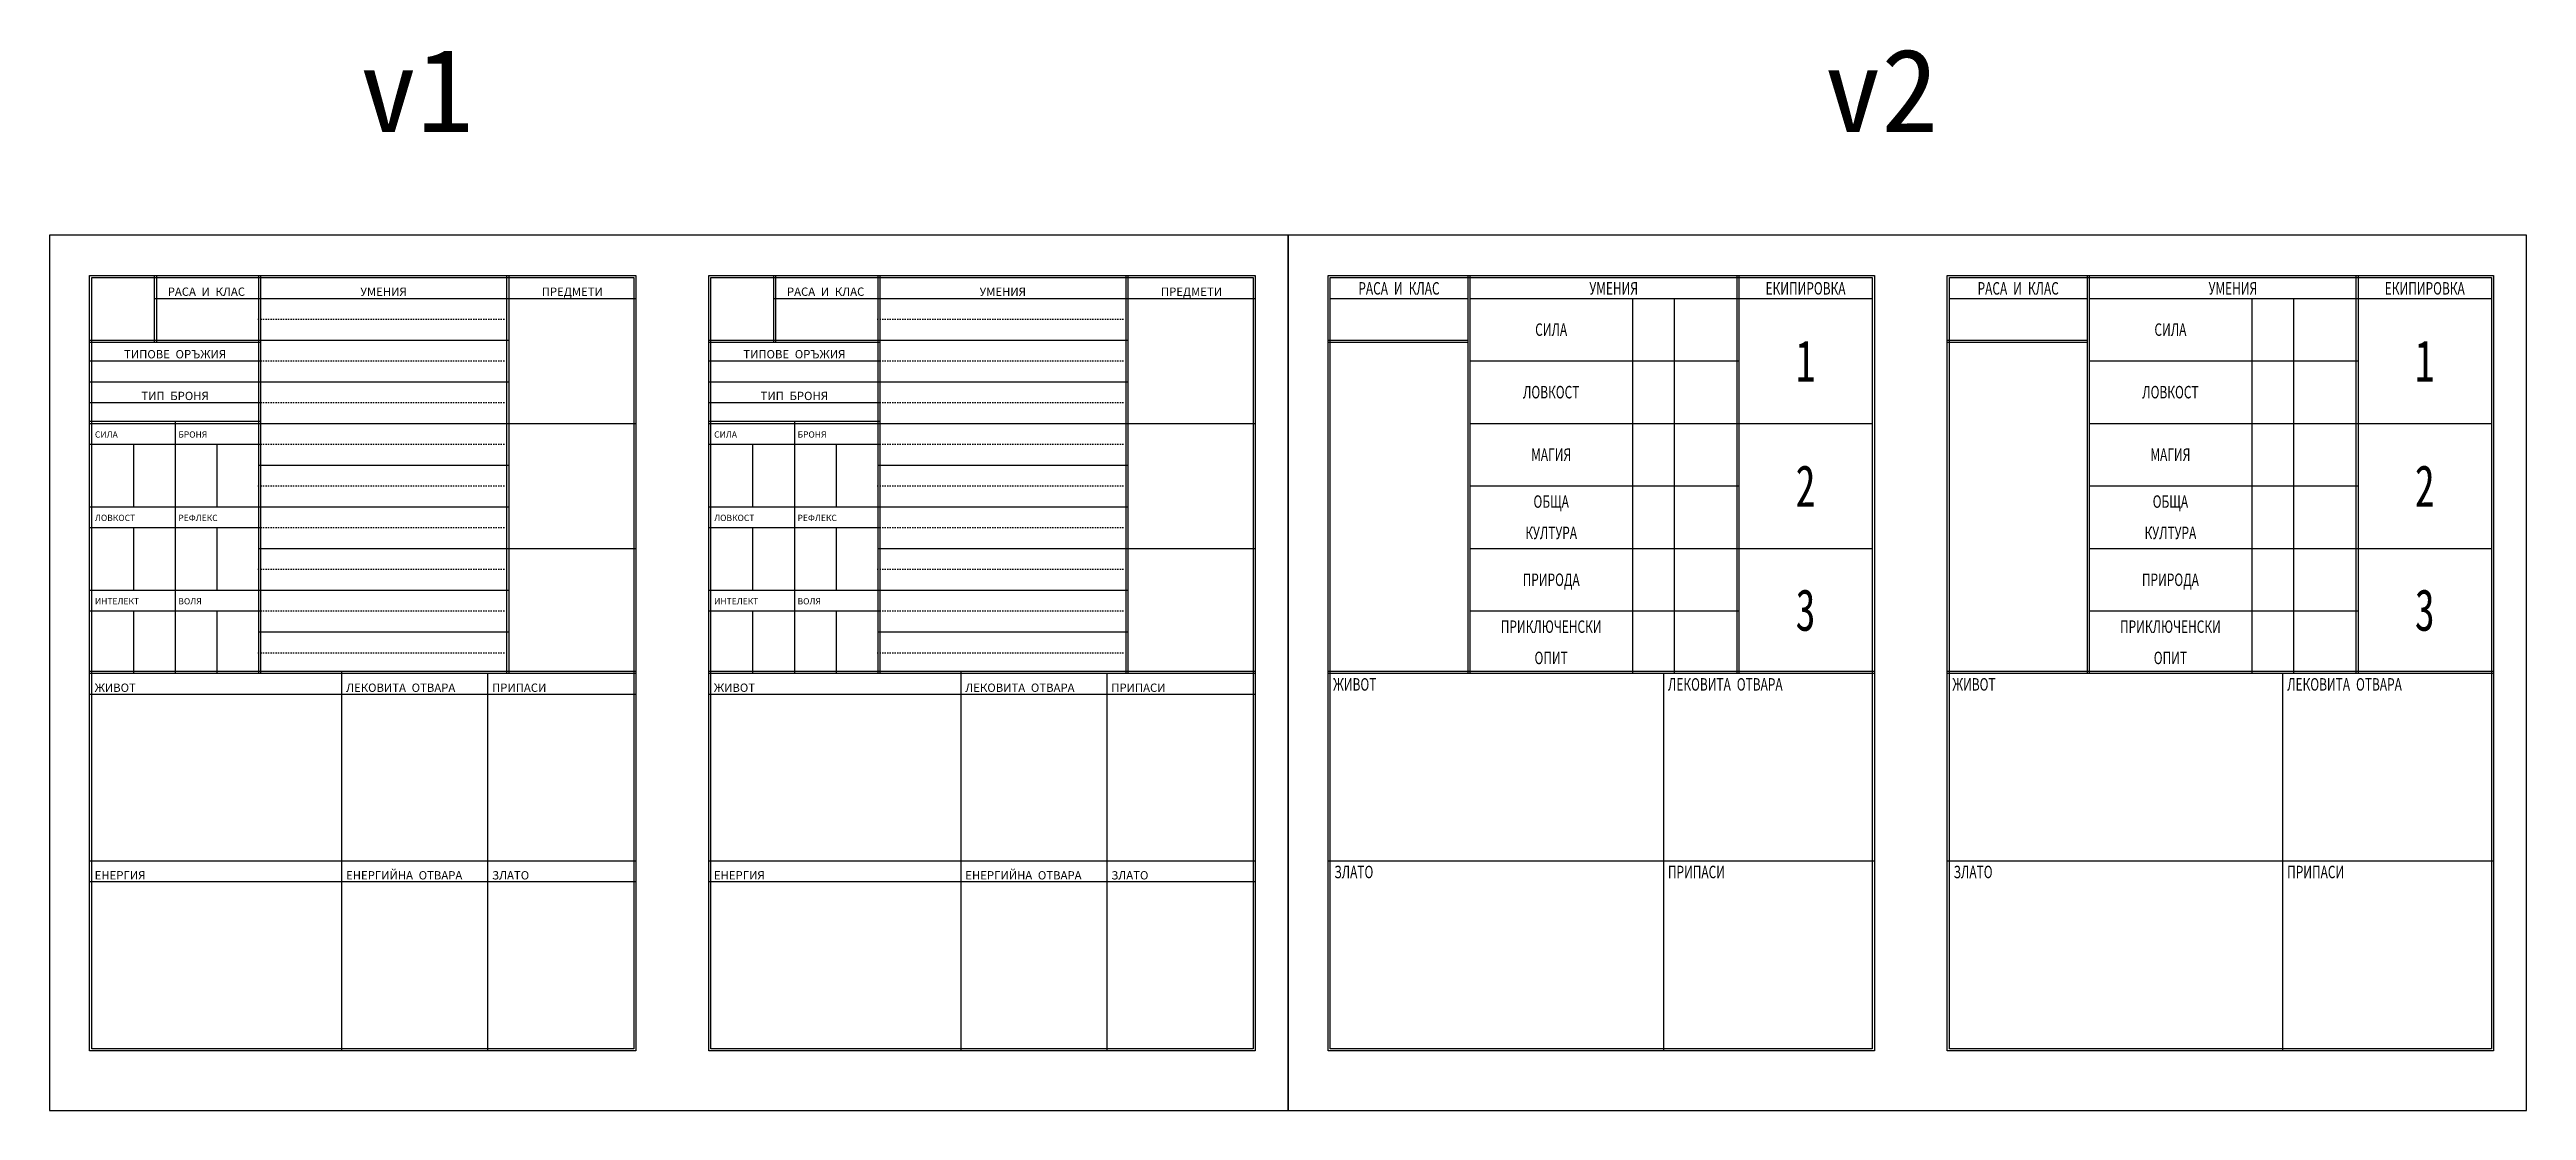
# Model space of a CAD drawing. Header units: feet. Extents: x 10 to 604, y 12 to 267.
import ezdxf
from ezdxf.enums import TextEntityAlignment as Align

# ---------------------------------------------------------------- set-up
doc = ezdxf.new("R2010")
doc.units = ezdxf.units.FT
doc.header["$MEASUREMENT"] = 0
doc.linetypes.add('DOT', pattern=[0.25, 0, -0.25])
doc.layers.add('dotted', color=7, linetype='DOT')
doc.styles.get("Standard").update_dxf_attribs({"font": '@MS Mincho.ttf', "width": 0.7, "height": 3})

msp = doc.modelspace()

# ---------------------------------------------------------------- linework, layer by layer
for points in [[(10.2, 12.27), (307.2, 12.27), (307.2, 222.27), (10.2, 222.27)], [(307.2, 12.27), (604.2, 12.27), (604.2, 222.27), (307.2, 222.27)], [(19.81, 212.58), (150.81, 212.58), (150.81, 26.58), (19.81, 26.58)], [(20.31, 212.08), (150.31, 212.08), (150.31, 27.08), (20.31, 27.08)], [(168.31, 212.58), (299.31, 212.58), (299.31, 26.58), (168.31, 26.58)], [(168.81, 212.08), (298.81, 212.08), (298.81, 27.08), (168.81, 27.08)], [(316.81, 212.58), (447.81, 212.58), (447.81, 26.58), (316.81, 26.58)], [(317.31, 212.08), (447.31, 212.08), (447.31, 27.08), (317.31, 27.08)], [(465.31, 212.58), (596.31, 212.58), (596.31, 26.58), (465.31, 26.58)], [(465.81, 212.08), (595.81, 212.08), (595.81, 27.08), (465.81, 27.08)]]:
    msp.add_lwpolyline(points, close=True)
for points in [[(35.31, 212.58), (35.31, 196.58)], [(35.81, 212.58), (35.81, 196.58)], [(60.31, 212.58), (60.31, 117.08)], [(60.81, 212.58), (60.81, 117.08)], [(119.81, 212.58), (119.81, 117.08)], [(120.31, 212.58), (120.31, 117.08)], [(183.81, 212.58), (183.81, 196.58)], [(184.31, 212.58), (184.31, 196.58)], [(208.81, 212.58), (208.81, 117.08)], [(209.31, 212.58), (209.31, 117.08)], [(268.31, 212.58), (268.31, 117.08)], [(268.81, 212.58), (268.81, 117.08)], [(350.31, 212.58), (350.31, 117.08)], [(350.81, 212.58), (350.81, 117.08)], [(414.81, 212.58), (414.81, 117.08)], [(415.31, 212.58), (415.31, 117.08)], [(498.81, 212.58), (498.81, 117.08)], [(499.31, 212.58), (499.31, 117.08)], [(563.31, 212.58), (563.31, 117.08)], [(563.81, 212.58), (563.81, 117.08)], [(35.31, 207.08), (60.31, 207.08)], [(60.31, 207.08), (120.31, 207.08)], [(120.31, 207.08), (150.81, 207.08)], [(183.81, 207.08), (208.81, 207.08)], [(208.81, 207.08), (268.81, 207.08)], [(268.81, 207.08), (299.31, 207.08)], [(317.31, 207.08), (350.31, 207.08)], [(350.81, 207.08), (415.31, 207.08)], [(389.81, 207.08), (389.81, 117.08)], [(399.81, 207.08), (399.81, 117.08)], [(415.31, 207.08), (447.31, 207.08)], [(465.81, 207.08), (498.81, 207.08)], [(499.31, 207.08), (563.81, 207.08)], [(538.31, 207.08), (538.31, 117.08)], [(548.31, 207.08), (548.31, 117.08)], [(563.81, 207.08), (595.81, 207.08)], [(19.81, 197.08), (35.31, 197.08)], [(19.81, 196.58), (35.31, 196.58)], [(35.31, 197.08), (60.81, 197.08)], [(35.31, 196.58), (60.81, 196.58)], [(60.31, 197.08), (120.31, 197.08)], [(168.31, 197.08), (183.81, 197.08)], [(168.31, 196.58), (183.81, 196.58)], [(183.81, 197.08), (209.31, 197.08)], [(183.81, 196.58), (209.31, 196.58)], [(208.81, 197.08), (268.81, 197.08)], [(316.81, 197.08), (332.31, 197.08)], [(316.81, 196.58), (332.31, 196.58)], [(332.31, 197.08), (350.31, 197.08)], [(332.31, 196.58), (350.31, 196.58)], [(465.31, 197.08), (480.81, 197.08)], [(465.31, 196.58), (480.81, 196.58)], [(480.81, 197.08), (498.81, 197.08)], [(480.81, 196.58), (498.81, 196.58)], [(19.81, 192.08), (60.81, 192.08)], [(168.31, 192.08), (209.31, 192.08)], [(350.81, 192.08), (415.31, 192.08)], [(499.31, 192.08), (563.81, 192.08)], [(19.81, 187.08), (60.81, 187.08)], [(60.31, 187.08), (120.31, 187.08)], [(168.31, 187.08), (209.31, 187.08)], [(208.81, 187.08), (268.81, 187.08)], [(19.81, 182.08), (60.81, 182.08)], [(168.31, 182.08), (209.31, 182.08)], [(19.81, 177.58), (60.81, 177.58)], [(19.81, 177.08), (60.31, 177.08)], [(40.31, 177.58), (40.31, 117.08)], [(60.31, 177.08), (120.31, 177.08)], [(120.31, 177.08), (150.81, 177.08)], [(168.31, 177.58), (209.31, 177.58)], [(168.31, 177.08), (208.81, 177.08)], [(188.81, 177.58), (188.81, 117.08)], [(208.81, 177.08), (268.81, 177.08)], [(268.81, 177.08), (299.31, 177.08)], [(350.81, 177.08), (415.31, 177.08)], [(415.31, 177.08), (447.31, 177.08)], [(499.31, 177.08), (563.81, 177.08)], [(563.81, 177.08), (595.81, 177.08)], [(19.81, 172.08), (60.81, 172.08)], [(30.31, 172.08), (30.31, 157.08)], [(50.31, 172.08), (50.31, 157.08)], [(60.31, 167.08), (120.31, 167.08)], [(168.31, 172.08), (209.31, 172.08)], [(178.81, 172.08), (178.81, 157.08)], [(198.81, 172.08), (198.81, 157.08)], [(208.81, 167.08), (268.81, 167.08)], [(350.81, 162.08), (415.31, 162.08)], [(499.31, 162.08), (563.81, 162.08)], [(19.81, 157.08), (60.81, 157.08)], [(60.31, 157.08), (120.31, 157.08)], [(168.31, 157.08), (209.31, 157.08)], [(208.81, 157.08), (268.81, 157.08)], [(19.81, 152.08), (60.81, 152.08)], [(30.31, 152.08), (30.31, 137.08)], [(50.31, 152.08), (50.31, 137.08)], [(168.31, 152.08), (209.31, 152.08)], [(178.81, 152.08), (178.81, 137.08)], [(198.81, 152.08), (198.81, 137.08)], [(60.31, 147.08), (120.31, 147.08)], [(120.31, 147.08), (150.81, 147.08)], [(208.81, 147.08), (268.81, 147.08)], [(268.81, 147.08), (299.31, 147.08)], [(350.81, 147.08), (415.31, 147.08)], [(415.31, 147.08), (447.31, 147.08)], [(499.31, 147.08), (563.81, 147.08)], [(563.81, 147.08), (595.81, 147.08)], [(19.81, 137.08), (60.81, 137.08)], [(60.31, 137.08), (120.31, 137.08)], [(168.31, 137.08), (209.31, 137.08)], [(208.81, 137.08), (268.81, 137.08)], [(19.81, 132.08), (60.81, 132.08)], [(30.31, 132.08), (30.31, 117.08)], [(50.31, 132.08), (50.31, 117.08)], [(168.31, 132.08), (209.31, 132.08)], [(178.81, 132.08), (178.81, 117.08)], [(198.81, 132.08), (198.81, 117.08)], [(350.81, 132.08), (415.31, 132.08)], [(499.31, 132.08), (563.81, 132.08)], [(60.31, 127.08), (120.31, 127.08)], [(208.81, 127.08), (268.81, 127.08)], [(150.81, 117.58), (19.81, 117.58)], [(150.81, 117.08), (19.81, 117.08)], [(80.31, 26.58), (80.31, 117.58)], [(115.31, 26.58), (115.31, 117.08)], [(299.31, 117.58), (168.31, 117.58)], [(299.31, 117.08), (168.31, 117.08)], [(228.81, 26.58), (228.81, 117.58)], [(263.81, 26.58), (263.81, 117.08)], [(447.81, 117.58), (316.81, 117.58)], [(447.81, 117.08), (316.81, 117.08)], [(397.31, 26.58), (397.31, 117.08)], [(596.31, 117.58), (465.31, 117.58)], [(596.31, 117.08), (465.31, 117.08)], [(545.81, 26.58), (545.81, 117.08)], [(80.31, 112.08), (19.81, 112.08)], [(115.31, 112.08), (80.31, 112.08)], [(150.81, 112.08), (115.31, 112.08)], [(228.81, 112.08), (168.31, 112.08)], [(263.81, 112.08), (228.81, 112.08)], [(299.31, 112.08), (263.81, 112.08)], [(80.31, 72.08), (19.81, 72.08)], [(115.31, 72.08), (80.31, 72.08)], [(150.81, 72.08), (115.31, 72.08)], [(228.81, 72.08), (168.31, 72.08)], [(263.81, 72.08), (228.81, 72.08)], [(299.31, 72.08), (263.81, 72.08)], [(402.31, 72.08), (316.81, 72.08)], [(447.81, 72.08), (402.31, 72.08)], [(550.81, 72.08), (465.31, 72.08)], [(596.31, 72.08), (550.81, 72.08)], [(80.31, 67.08), (19.81, 67.08)], [(115.31, 67.08), (80.31, 67.08)], [(150.81, 67.08), (115.31, 67.08)], [(228.81, 67.08), (168.31, 67.08)], [(263.81, 67.08), (228.81, 67.08)], [(299.31, 67.08), (263.81, 67.08)]]:
    msp.add_lwpolyline(points)
at = {"layer": 'dotted', "ltscale": 2}
for points in [[(60.31, 202.08), (120.31, 202.08)], [(208.81, 202.08), (268.81, 202.08)], [(60.31, 192.08), (120.31, 192.08)], [(208.81, 192.08), (268.81, 192.08)], [(60.31, 182.08), (120.31, 182.08)], [(208.81, 182.08), (268.81, 182.08)], [(60.31, 172.08), (120.31, 172.08)], [(208.81, 172.08), (268.81, 172.08)], [(60.31, 162.08), (120.31, 162.08)], [(208.81, 162.08), (268.81, 162.08)], [(60.31, 152.08), (120.31, 152.08)], [(208.81, 152.08), (268.81, 152.08)], [(60.31, 142.08), (120.31, 142.08)], [(208.81, 142.08), (268.81, 142.08)], [(60.31, 132.08), (120.31, 132.08)], [(208.81, 132.08), (268.81, 132.08)], [(60.31, 122.08), (120.31, 122.08)], [(208.81, 122.08), (268.81, 122.08)]]:
    msp.add_lwpolyline(points, dxfattribs=at)

# ---------------------------------------------------------------- texts
for s, p in [('v1', (84.67, 246.98)), ('v2', (435.9, 246.98))]:
    msp.add_text(s, height=20).set_placement(p)
for s, p in [('РАСА И КЛАС', (47.81, 207.08)), ('УМЕНИЯ', (90.31, 207.08)), ('ПРЕДМЕТИ', (135.56, 207.08)), ('РАСА И КЛАС', (196.31, 207.08)), ('УМЕНИЯ', (238.81, 207.08)), ('ПРЕДМЕТИ', (284.06, 207.08)), ('ТИПОВЕ ОРЪЖИЯ', (40.31, 192.08)), ('ТИПОВЕ ОРЪЖИЯ', (188.81, 192.08)), ('ТИП БРОНЯ', (40.31, 182.08)), ('ТИП БРОНЯ', (188.81, 182.08))]:
    msp.add_text(s, height=2).set_placement(p, align=Align.BOTTOM_CENTER)
at = {"width": 0.7}
for s, p in [('РАСА И КЛАС', (333.81, 207.08)), ('УМЕНИЯ', (385.31, 207.08)), ('ЕКИПИРОВКА', (431.31, 207.08)), ('РАСА И КЛАС', (482.31, 207.08)), ('УМЕНИЯ', (533.81, 207.08)), ('ЕКИПИРОВКА', (579.81, 207.08))]:
    msp.add_text(s, height=3, dxfattribs=at).set_placement(p, align=Align.BOTTOM_CENTER)
for s, height, p in [('СИЛА', 3, (370.31, 199.58)), ('1', 10, (431.31, 192.08)), ('СИЛА', 3, (518.81, 199.58)), ('1', 10, (579.81, 192.08)), ('ЛОВКОСТ', 3, (370.31, 184.58)), ('ЛОВКОСТ', 3, (518.81, 184.58)), ('МАГИЯ', 3, (370.31, 169.58)), ('2', 10, (431.31, 162.08)), ('МАГИЯ', 3, (518.81, 169.58)), ('2', 10, (579.81, 162.08)), ('ОБЩА', 3, (370.31, 158.33)), ('ОБЩА', 3, (518.81, 158.33)), ('КУЛТУРА', 3, (370.31, 150.83)), ('КУЛТУРА', 3, (518.81, 150.83)), ('ПРИРОДА', 3, (370.31, 139.58)), ('3', 10, (431.31, 132.33)), ('ПРИРОДА', 3, (518.81, 139.58)), ('3', 10, (579.81, 132.33)), ('ПРИКЛЮЧЕНСКИ', 3, (370.31, 128.33)), ('ПРИКЛЮЧЕНСКИ', 3, (518.81, 128.33)), ('ОПИТ', 3, (370.31, 120.83)), ('ОПИТ', 3, (518.81, 120.83))]:
    msp.add_text(s, height=height, dxfattribs=at).set_placement(p, align=Align.MIDDLE_CENTER)
for s, height, p in [('СИЛА', 1.5, (21.08, 173.22)), ('БРОНЯ', 1.5, (41.08, 173.22)), ('СИЛА', 1.5, (169.58, 173.22)), ('БРОНЯ', 1.5, (189.58, 173.22)), ('ЛОВКОСТ', 1.5, (21.08, 153.22)), ('РЕФЛЕКС', 1.5, (41.08, 153.22)), ('ЛОВКОСТ', 1.5, (169.58, 153.22)), ('РЕФЛЕКС', 1.5, (189.58, 153.22)), ('ИНТЕЛЕКТ', 1.5, (21.08, 133.22)), ('ВОЛЯ', 1.5, (41.08, 133.22)), ('ИНТЕЛЕКТ', 1.5, (169.58, 133.22)), ('ВОЛЯ', 1.5, (189.58, 133.22)), ('ЖИВОТ', 2, (21.02, 112.08)), ('ЛЕКОВИТА ОТВАРА', 2, (81.31, 112.08)), ('ПРИПАСИ', 2, (116.31, 112.08)), ('ЖИВОТ', 2, (169.52, 112.08)), ('ЛЕКОВИТА ОТВАРА', 2, (229.81, 112.08)), ('ПРИПАСИ', 2, (264.81, 112.08)), ('ЕНЕРГИЯ', 2, (21.02, 67.08)), ('ЕНЕРГИЙНА ОТВАРА', 2, (81.31, 67.08)), ('ЗЛАТО', 2, (116.31, 67.08)), ('ЕНЕРГИЯ', 2, (169.52, 67.08)), ('ЕНЕРГИЙНА ОТВАРА', 2, (229.81, 67.08)), ('ЗЛАТО', 2, (264.81, 67.08))]:
    msp.add_text(s, height=height).set_placement(p, align=Align.BOTTOM_LEFT)
for s, p in [('ЖИВОТ', (318.02, 112.08)), ('ЛЕКОВИТА ОТВАРА', (398.31, 112.08)), ('ЖИВОТ', (466.52, 112.08)), ('ЛЕКОВИТА ОТВАРА', (546.81, 112.08)), ('ЗЛАТО', (318.31, 67.08)), ('ПРИПАСИ', (398.31, 67.08)), ('ЗЛАТО', (466.81, 67.08)), ('ПРИПАСИ', (546.81, 67.08))]:
    msp.add_text(s, height=3, dxfattribs=at).set_placement(p, align=Align.BOTTOM_LEFT)

doc.saveas('drawing.dxf')
